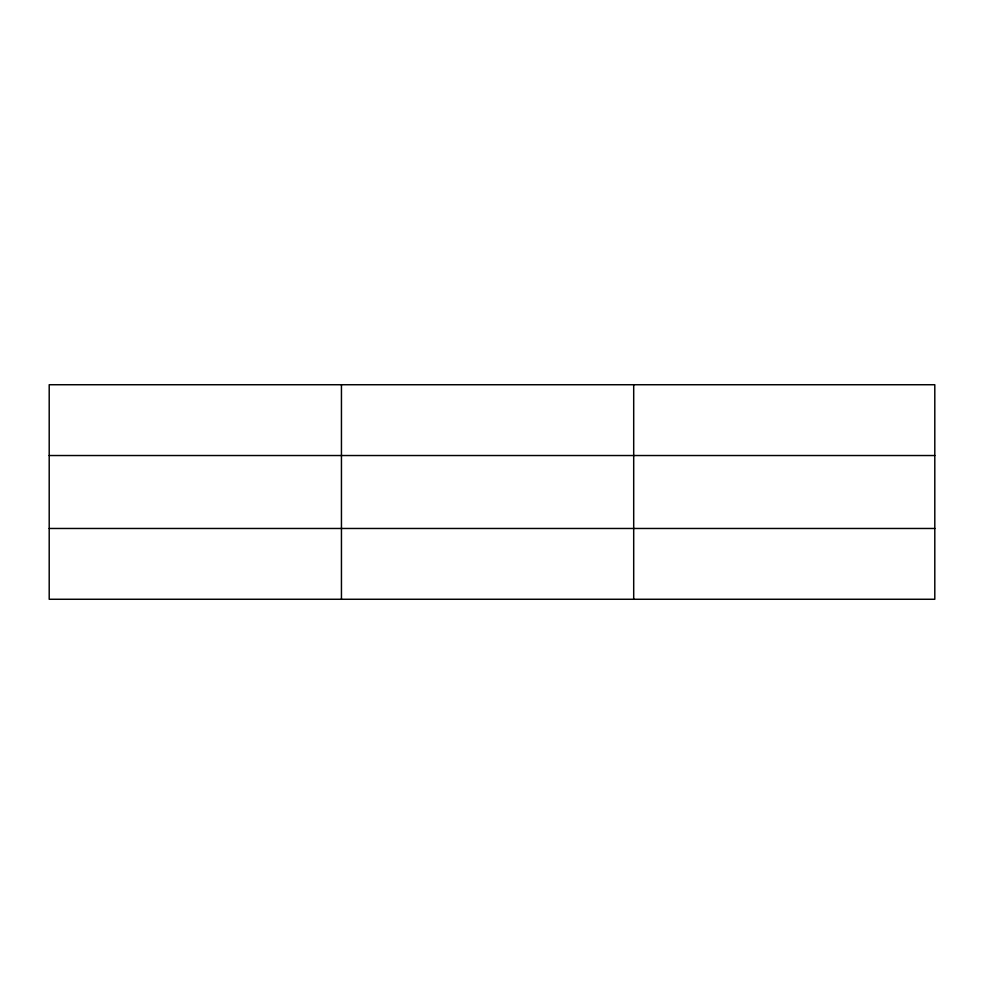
<?xml version="1.0" encoding="UTF-8"?>
<svg xmlns="http://www.w3.org/2000/svg" width="984" height="984" viewBox="0 0 984 984"><rect width="100%" height="100%" fill="white"/><g stroke="black" fill="none" stroke-linecap="round" stroke-linejoin="round"><path stroke-width="1.48" d="M341.448 384.732L341.448 599.268M633.696 384.732L633.696 599.268M934.8 528.469L934.8 599.268L49.2 599.268L49.2 384.732L934.8 384.732L934.8 528.469L49.2 528.469M49.2 455.531L934.8 455.531"/></g></svg>
